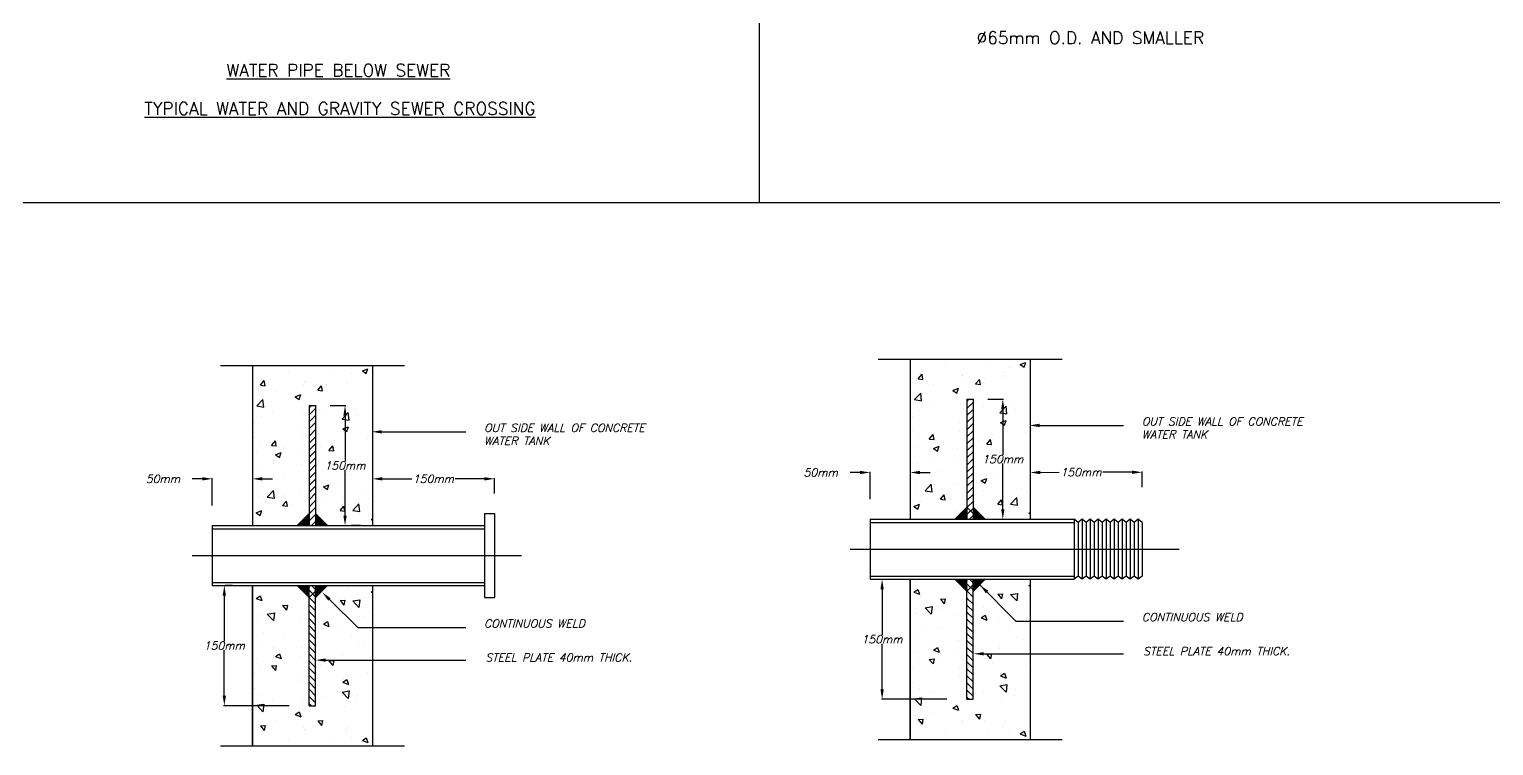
# Model space of a CAD drawing. Extents: x 787 to 1019, y 199 to 803.
# Drawn here: x 865.38 to 893.82, y 230.1 to 244.01 of the extents above; entities that cross this region are included whole.
import ezdxf
from ezdxf.enums import TextEntityAlignment as Align

# ---------------------------------------------------------------- set-up
doc = ezdxf.new("R2010")
doc.units = 0
doc.header["$MEASUREMENT"] = 0
doc.linetypes.add('DASHDOT', pattern=[25.4, 12.7, -6.35, 0, -6.35])
doc.layers.get('0').update_dxf_attribs({"color": 252, "linetype": 'CONTINUOUS', "lineweight": 30})
for name, color, linetype in [('00', 7, 'CONTINUOUS'), ('BORDER', 9, 'CONTINUOUS'), ('CYAN', 4, 'CONTINUOUS'), ('WHITE', 7, 'CONTINUOUS'), ('YELLOW', 2, 'CONTINUOUS')]:
    doc.layers.add(name, color=color, linetype=linetype)
doc.styles.add('RD', font='ROMAND.shx', dxfattribs={"width": 1.2, "height": 200})
doc.styles.add('ROMANS', font='italic8.shx')

# ---------------------------------------------------------------- blocks, each defined once
blk = doc.blocks.new('*X84')
at = {"color": 0}
for p, q in [((101.55, 504.6), (102.1, 505.15)), ((101.55, 502.83), (103.15, 504.43)), ((101.55, 501.06), (103.15, 502.66)), ((101.55, 499.3), (103.15, 500.9)), ((101.55, 497.53), (103.15, 499.13)), ((101.55, 495.76), (103.15, 497.36)), ((101.55, 493.99), (103.15, 495.59)), ((101.55, 492.23), (103.15, 493.83)), ((101.55, 490.46), (103.15, 492.06)), ((101.55, 488.69), (103.15, 490.29)), ((101.55, 486.92), (103.15, 488.52)), ((101.55, 485.15), (103.15, 486.75)), ((101.55, 483.39), (103.15, 484.99)), ((101.55, 481.62), (103.15, 483.22)), ((101.55, 479.85), (103.15, 481.45)), ((101.55, 478.08), (103.15, 479.68)), ((101.55, 476.32), (103.15, 477.92)), ((102.16, 475.15), (103.15, 476.15))]:
    blk.add_line(p, q, dxfattribs=at)
blk = doc.blocks.new('*X86')
at = {"color": 0}
for p, q in [((96.3, 513.71), (96.3, 513.71)), ((106.97, 513.26), (106.97, 513.26)), ((112.12, 513.14), (112.12, 513.14)), ((114.84, 513.81), (116.24, 514.35)), ((114.84, 513.81), (115.83, 513.14)), ((115.83, 513.14), (116.24, 514.35)), ((88.8, 509.14), (88.8, 509.14)), ((89.36, 510.22), (90.33, 511.37)), ((89.36, 510.22), (90.56, 510.11)), ((89.84, 511.48), (89.84, 511.48)), ((89.86, 509), (89.86, 509)), ((90.56, 510.11), (90.33, 511.37)), ((93.27, 508.77), (93.27, 508.77)), ((100.25, 510.5), (100.25, 510.5)), ((100.46, 511.14), (100.46, 511.14)), ((100.51, 511.03), (100.51, 511.03)), ((103.71, 508.96), (104.67, 510.11)), ((103.71, 508.96), (104.9, 508.86)), ((104.9, 508.86), (104.67, 510.11)), ((105.9, 510.44), (105.9, 510.44)), ((110.52, 511.91), (110.52, 511.91)), ((110.91, 511.1), (110.91, 511.1)), ((111.19, 510.57), (111.19, 510.57)), ((88.43, 505.06), (89.99, 506.68)), ((88.43, 505.06), (90.21, 504.78)), ((90.21, 504.78), (89.99, 506.68)), ((98.03, 507.36), (99.43, 507.9)), ((98.03, 507.36), (99.03, 506.69)), ((99.03, 506.69), (99.43, 507.9)), ((110.27, 505.25), (110.27, 505.25)), ((89.62, 502.34), (89.62, 502.34)), ((92.32, 503.55), (92.32, 503.55)), ((100, 503.84), (100, 503.84)), ((100.64, 502.55), (100.64, 502.55)), ((105.65, 503.21), (105.65, 503.21)), ((109.77, 501.75), (111.33, 503.37)), ((109.77, 501.75), (111.55, 501.47)), ((111.55, 501.47), (111.33, 503.37)), ((113.22, 504.2), (113.22, 504.2)), ((113.67, 502.64), (113.67, 502.64)), ((88.01, 500.89), (88.01, 500.89)), ((99.63, 499.21), (99.63, 499.21)), ((109.97, 499.31), (111.37, 499.84)), ((109.97, 499.31), (110.96, 498.63)), ((110.03, 498.59), (110.03, 498.59)), ((110.96, 498.63), (111.37, 499.84)), ((111.3, 501.21), (111.3, 501.21)), ((87.97, 497.21), (87.97, 497.21)), ((89.37, 495.68), (89.37, 495.68)), ((92.14, 495.18), (93.1, 496.32)), ((92.14, 495.18), (93.33, 495.07)), ((93.33, 495.07), (93.1, 496.32)), ((95.38, 494.66), (95.38, 494.66)), ((99.76, 497.18), (99.76, 497.18)), ((100.39, 495.32), (100.39, 495.32)), ((104.43, 494.82), (104.43, 494.82)), ((106.48, 493.92), (107.45, 495.07)), ((107.68, 493.82), (107.45, 495.07)), ((107.96, 496.32), (107.96, 496.32)), ((116.09, 496.82), (116.09, 496.82)), ((88.42, 493.33), (88.42, 493.33)), ((92.64, 490.64), (92.64, 490.64)), ((92.76, 492.82), (92.76, 492.82)), ((93.16, 492.85), (94.57, 493.39)), ((93.16, 492.85), (94.16, 492.18)), ((94.16, 492.18), (94.57, 493.39)), ((99.1, 492.87), (99.1, 492.87)), ((99.52, 490.52), (99.52, 490.52)), ((106.48, 493.92), (107.68, 493.82)), ((109.77, 492.42), (109.77, 492.42)), ((109.79, 491.93), (109.79, 491.93)), ((89.13, 489.02), (89.13, 489.02)), ((90.12, 486.77), (90.12, 486.77)), ((95.13, 487.43), (95.13, 487.43)), ((103.31, 490.19), (103.31, 490.19)), ((112.06, 487.82), (112.06, 487.82)), ((113.99, 489.74), (113.99, 489.74)), ((115.33, 490.09), (115.33, 490.09)), ((88.74, 483.81), (88.74, 483.81)), ((91.08, 482.27), (92.64, 483.89)), ((92.86, 481.99), (92.64, 483.89)), ((99.27, 483.87), (99.27, 483.87)), ((100.4, 485.82), (100.4, 485.82)), ((105.1, 484.8), (106.5, 485.34)), ((105.1, 484.8), (106.1, 484.13)), ((106.1, 484.13), (106.5, 485.34)), ((109.54, 485.27), (109.54, 485.27)), ((88.89, 482.37), (88.89, 482.37)), ((89.87, 479.54), (89.87, 479.54)), ((91.08, 482.27), (92.86, 481.99)), ((94.91, 480.13), (95.88, 481.28)), ((94.91, 480.13), (96.11, 480.03)), ((95.12, 482.71), (95.12, 482.71)), ((96.11, 480.03), (95.88, 481.28)), ((97.44, 480.54), (97.44, 480.54)), ((105.8, 482.26), (105.8, 482.26)), ((109.26, 478.88), (110.22, 480.03)), ((110.07, 482.2), (110.07, 482.2)), ((110.45, 478.77), (110.22, 480.03)), ((112.42, 478.96), (113.98, 480.58)), ((114.2, 478.68), (113.98, 480.58)), ((115.08, 482.86), (115.08, 482.86)), ((116.47, 481.81), (116.47, 481.81)), ((88.3, 478.35), (89.7, 478.89)), ((88.3, 478.35), (89.29, 477.68)), ((89.29, 477.68), (89.7, 478.89)), ((99.03, 477.21), (99.03, 477.21)), ((109.26, 478.88), (110.45, 478.77)), ((109.3, 478.62), (109.3, 478.62)), ((111.24, 475.89), (111.24, 475.89)), ((112.42, 478.96), (114.2, 478.68)), ((117.04, 476.75), (117.35, 476.87)), ((117.04, 476.75), (117.35, 476.54)), ((88.64, 475.71), (88.64, 475.71))]:
    blk.add_line(p, q, dxfattribs=at)
blk = doc.blocks.new('*X85')
at = {"color": 0}
for p, q in [((98.8, 475.15), (101.55, 477.91)), ((98.97, 475.15), (101.55, 477.73)), ((99.15, 475.15), (101.55, 477.55)), ((99.9, 475.15), (99.22, 475.83)), ((100.08, 475.15), (99.31, 475.92)), ((99.33, 475.15), (101.55, 477.38)), ((100.25, 475.15), (99.4, 476.01)), ((100.43, 475.15), (99.49, 476.1)), ((99.5, 475.15), (101.55, 477.2)), ((100.61, 475.15), (99.58, 476.18)), ((100.78, 475.15), (99.67, 476.27)), ((99.68, 475.15), (101.55, 477.02)), ((100.96, 475.15), (99.75, 476.36)), ((101.14, 475.15), (99.84, 476.45)), ((99.86, 475.15), (101.55, 476.85)), ((101.31, 475.15), (99.93, 476.54)), ((101.49, 475.15), (100.02, 476.63)), ((100.03, 475.15), (101.55, 476.67)), ((101.55, 475.27), (100.11, 476.71)), ((101.55, 475.45), (100.2, 476.8)), ((100.21, 475.15), (101.55, 476.49)), ((101.55, 475.63), (100.29, 476.89)), ((101.55, 475.8), (100.37, 476.98)), ((100.39, 475.15), (101.55, 476.32)), ((101.55, 475.98), (100.46, 477.07)), ((101.55, 476.16), (100.55, 477.16)), ((100.57, 475.15), (101.55, 476.14)), ((101.55, 476.33), (100.64, 477.24)), ((101.55, 476.51), (100.73, 477.33)), ((100.74, 475.15), (101.55, 475.96)), ((101.55, 476.69), (100.82, 477.42)), ((101.55, 476.86), (100.9, 477.51)), ((100.92, 475.15), (101.55, 475.79)), ((101.55, 477.04), (100.99, 477.6)), ((101.55, 477.22), (101.08, 477.69)), ((101.55, 477.39), (101.17, 477.77)), ((101.55, 477.57), (101.26, 477.86)), ((101.55, 477.75), (101.35, 477.95)), ((101.55, 477.92), (101.43, 478.04)), ((104.5, 475.15), (101.52, 478.13)), ((103.15, 478.09), (103.18, 478.12)), ((106.09, 475.15), (103.15, 478.09)), ((103.15, 477.92), (103.27, 478.04)), ((103.15, 477.74), (103.36, 477.95)), ((105.91, 475.15), (103.15, 477.92)), ((103.15, 477.56), (103.45, 477.86)), ((103.15, 477.39), (103.53, 477.77)), ((105.73, 475.15), (103.15, 477.74)), ((103.15, 477.21), (103.62, 477.68)), ((103.15, 477.03), (103.71, 477.59)), ((105.56, 475.15), (103.15, 477.56)), ((103.15, 476.86), (103.8, 477.51)), ((103.15, 476.68), (103.89, 477.42)), ((105.38, 475.15), (103.15, 477.39)), ((103.15, 476.5), (103.98, 477.33)), ((103.15, 476.32), (104.06, 477.24)), ((105.2, 475.15), (103.15, 477.21)), ((103.15, 476.15), (104.15, 477.15)), ((103.15, 475.97), (104.24, 477.06)), ((105.03, 475.15), (103.15, 477.03)), ((103.15, 475.79), (104.33, 476.97)), ((103.15, 475.62), (104.42, 476.89)), ((104.85, 475.15), (103.15, 476.86)), ((103.15, 475.44), (104.51, 476.8)), ((103.15, 475.26), (104.59, 476.71)), ((104.67, 475.15), (103.15, 476.68)), ((104.32, 475.15), (103.15, 476.32)), ((104.14, 475.15), (103.15, 476.15)), ((103.97, 475.15), (103.15, 475.97)), ((103.79, 475.15), (103.15, 475.79)), ((103.22, 475.15), (104.68, 476.62)), ((103.39, 475.15), (104.77, 476.53)), ((103.57, 475.15), (104.86, 476.44)), ((103.75, 475.15), (104.95, 476.36)), ((103.92, 475.15), (105.04, 476.27)), ((104.1, 475.15), (105.12, 476.18)), ((104.28, 475.15), (105.21, 476.09)), ((104.45, 475.15), (105.3, 476)), ((104.63, 475.15), (105.39, 475.91)), ((104.81, 475.15), (105.48, 475.83)), ((98.66, 475.15), (98.61, 475.21)), ((98.84, 475.15), (98.69, 475.3)), ((99.02, 475.15), (98.78, 475.39)), ((99.19, 475.15), (98.87, 475.48)), ((99.37, 475.15), (98.96, 475.56)), ((99.55, 475.15), (99.05, 475.65)), ((99.72, 475.15), (99.14, 475.74)), ((101.1, 475.15), (101.55, 475.61)), ((101.27, 475.15), (101.55, 475.43)), ((101.45, 475.15), (101.55, 475.26)), ((103.61, 475.15), (103.15, 475.62)), ((103.44, 475.15), (103.15, 475.44)), ((103.26, 475.15), (103.15, 475.26)), ((104.98, 475.15), (105.57, 475.74)), ((105.16, 475.15), (105.66, 475.65)), ((105.34, 475.15), (105.74, 475.56)), ((105.51, 475.15), (105.83, 475.47)), ((105.69, 475.15), (105.92, 475.38)), ((105.87, 475.15), (106.01, 475.3)), ((106.05, 475.15), (106.1, 475.21))]:
    blk.add_line(p, q, dxfattribs=at)

msp = doc.modelspace()

# ---------------------------------------------------------------- linework, layer by layer
at = {"layer": 'BORDER'}
for p, q in [((879.551, 255.364), (879.551, 240.649)), ((846.158, 240.649), (925.163, 240.649))]:
    msp.add_line(p, q, dxfattribs=at)
at = {"layer": 'CYAN'}
for p, q in [((874.218, 234.606), (874.413, 234.606)), ((874.218, 234.606), (874.218, 232.974)), ((874.413, 234.606), (874.413, 232.974)), ((868.934, 234.373), (869.712, 234.373)), ((868.934, 234.373), (868.934, 233.207)), ((869.712, 234.373), (870.939, 234.373)), ((872.043, 234.373), (874.218, 234.373)), ((881.707, 234.496), (882.485, 234.496)), ((881.707, 234.496), (881.707, 233.331)), ((882.485, 234.496), (883.712, 234.496)), ((884.816, 234.496), (885.67, 234.496)), ((868.934, 233.207), (874.218, 233.207)), ((881.707, 233.331), (885.67, 233.331)), ((874.218, 232.974), (874.413, 232.974))]:
    msp.add_line(p, q, dxfattribs=at)
at = {"layer": 'WHITE', "linetype": 'DASHDOT'}
for p, q in [((869.09, 237.481), (872.664, 237.481)), ((881.863, 237.604), (885.437, 237.604)), ((868.546, 233.79), (874.935, 233.79)), ((881.319, 233.913), (887.708, 233.913)), ((869.09, 230.099), (872.664, 230.099)), ((881.863, 230.222), (885.437, 230.222))]:
    msp.add_line(p, q, dxfattribs=at)
at = {"layer": 'WHITE', "color": 0, "linetype": 'ByBlock'}
for p, q in [((871.22, 236.704), (871.525, 236.704)), ((883.993, 236.827), (884.298, 236.827)), ((884.284, 236.633), (884.284, 235.747)), ((871.511, 236.51), (871.511, 235.623)), ((869.712, 235.59), (869.712, 235.294)), ((872.043, 235.669), (872.043, 235.294)), ((884.284, 234.691), (884.284, 235.577)), ((868.74, 235.28), (868.546, 235.28)), ((868.934, 234.761), (868.934, 235.294)), ((869.906, 235.28), (870.1, 235.28)), ((871.511, 234.567), (871.511, 235.454)), ((872.237, 235.281), (872.806, 235.281)), ((874.218, 235.281), (873.649, 235.281)), ((874.413, 234.995), (874.413, 235.294)), ((881.513, 235.404), (881.319, 235.404)), ((881.707, 234.885), (881.707, 235.418)), ((882.679, 235.404), (882.873, 235.404)), ((885.01, 235.404), (885.381, 235.408)), ((886.794, 235.408), (886.224, 235.408)), ((886.988, 235.122), (886.988, 235.422)), ((871.816, 234.373), (871.633, 234.373)), ((869.323, 233.207), (869.181, 233.207)), ((869.167, 233.013), (869.167, 232.126)), ((881.94, 233.136), (881.94, 232.25)), ((881.94, 231.194), (881.94, 232.08)), ((869.167, 231.07), (869.167, 231.957)), ((883.199, 231), (881.926, 231)), ((870.426, 230.876), (869.153, 230.876))]:
    msp.add_line(p, q, dxfattribs=at)
at = {"layer": 'WHITE', "color": 0}
for p, q in [((884.997, 236.317), (886.63, 236.317)), ((872.224, 236.194), (873.857, 236.194)), ((870.591, 234.373), (870.586, 234.377)), ((870.604, 234.373), (870.593, 234.384)), ((870.618, 234.373), (870.6, 234.391)), ((870.601, 234.373), (870.815, 234.587)), ((870.632, 234.373), (870.607, 234.398)), ((870.646, 234.373), (870.614, 234.405)), ((870.615, 234.373), (870.815, 234.573)), ((870.659, 234.373), (870.621, 234.412)), ((870.673, 234.373), (870.627, 234.418)), ((870.629, 234.373), (870.815, 234.559)), ((870.687, 234.373), (870.634, 234.425)), ((870.7, 234.373), (870.641, 234.432)), ((870.642, 234.373), (870.815, 234.546)), ((870.714, 234.373), (870.648, 234.439)), ((870.728, 234.373), (870.655, 234.446)), ((870.656, 234.373), (870.815, 234.532)), ((870.742, 234.373), (870.662, 234.453)), ((870.755, 234.373), (870.669, 234.46)), ((870.67, 234.373), (870.815, 234.518)), ((870.769, 234.373), (870.675, 234.467)), ((870.783, 234.373), (870.682, 234.473)), ((870.684, 234.373), (870.815, 234.504)), ((870.797, 234.373), (870.689, 234.48)), ((870.81, 234.373), (870.696, 234.487)), ((870.697, 234.373), (870.815, 234.491)), ((870.815, 234.382), (870.703, 234.494)), ((870.815, 234.396), (870.71, 234.501)), ((870.711, 234.373), (870.815, 234.477)), ((870.815, 234.41), (870.717, 234.508)), ((870.815, 234.423), (870.724, 234.515)), ((870.725, 234.373), (870.815, 234.463)), ((870.815, 234.437), (870.73, 234.522)), ((870.815, 234.451), (870.737, 234.528)), ((870.738, 234.373), (870.815, 234.449)), ((870.815, 234.464), (870.744, 234.535)), ((870.815, 234.478), (870.751, 234.542)), ((870.752, 234.373), (870.815, 234.436)), ((870.815, 234.492), (870.758, 234.549)), ((870.815, 234.506), (870.765, 234.556)), ((870.766, 234.373), (870.815, 234.422)), ((870.815, 234.519), (870.772, 234.563)), ((870.815, 234.533), (870.779, 234.57)), ((870.78, 234.373), (870.815, 234.408)), ((870.815, 234.547), (870.785, 234.576)), ((870.815, 234.561), (870.792, 234.583)), ((870.793, 234.373), (870.815, 234.394)), ((870.815, 234.574), (870.799, 234.59)), ((870.815, 234.588), (870.806, 234.597)), ((870.807, 234.373), (870.815, 234.381)), ((870.815, 234.602), (870.813, 234.604)), ((870.939, 234.601), (870.942, 234.604)), ((871.168, 234.373), (870.939, 234.601)), ((870.939, 234.587), (870.949, 234.597)), ((870.939, 234.574), (870.955, 234.59)), ((871.154, 234.373), (870.939, 234.587)), ((870.939, 234.56), (870.962, 234.583)), ((870.939, 234.546), (870.969, 234.576)), ((871.14, 234.373), (870.939, 234.574)), ((870.939, 234.532), (870.976, 234.569)), ((870.939, 234.519), (870.983, 234.562)), ((871.126, 234.373), (870.939, 234.56)), ((870.939, 234.505), (870.99, 234.555)), ((870.939, 234.491), (870.997, 234.549)), ((871.113, 234.373), (870.939, 234.546)), ((870.939, 234.478), (871.003, 234.542)), ((870.939, 234.464), (871.01, 234.535)), ((871.099, 234.373), (870.939, 234.532)), ((870.939, 234.45), (871.017, 234.528)), ((870.939, 234.436), (871.024, 234.521)), ((871.085, 234.373), (870.939, 234.519)), ((870.939, 234.423), (871.031, 234.514)), ((870.939, 234.409), (871.038, 234.507)), ((871.071, 234.373), (870.939, 234.505)), ((870.939, 234.395), (871.045, 234.501)), ((870.939, 234.381), (871.052, 234.494)), ((871.058, 234.373), (870.939, 234.491)), ((871.044, 234.373), (870.939, 234.478)), ((871.03, 234.373), (870.939, 234.464)), ((871.016, 234.373), (870.939, 234.45)), ((871.003, 234.373), (870.939, 234.436)), ((870.989, 234.373), (870.939, 234.423)), ((870.975, 234.373), (870.939, 234.409)), ((870.961, 234.373), (870.939, 234.395)), ((870.948, 234.373), (870.939, 234.381)), ((870.944, 234.373), (871.058, 234.487)), ((870.958, 234.373), (871.065, 234.48)), ((870.972, 234.373), (871.072, 234.473)), ((870.986, 234.373), (871.079, 234.466)), ((870.999, 234.373), (871.086, 234.459)), ((871.013, 234.373), (871.093, 234.452)), ((871.027, 234.373), (871.1, 234.446)), ((871.041, 234.373), (871.107, 234.439)), ((871.054, 234.373), (871.113, 234.432)), ((871.068, 234.373), (871.12, 234.425)), ((871.082, 234.373), (871.127, 234.418)), ((871.096, 234.373), (871.134, 234.411)), ((871.109, 234.373), (871.141, 234.404)), ((871.123, 234.373), (871.148, 234.398)), ((871.137, 234.373), (871.155, 234.391)), ((871.151, 234.373), (871.161, 234.384)), ((871.164, 234.373), (871.168, 234.377)), ((871.207, 232.941), (871.763, 232.393)), ((871.763, 232.393), (873.857, 232.393)), ((884.536, 232.517), (886.63, 232.517)), ((883.91, 231.884), (886.629, 231.884)), ((871.137, 231.761), (873.856, 231.761))]:
    msp.add_line(p, q, dxfattribs=at)
at = {"layer": 'WHITE'}
for p, q in [((870.582, 234.373), (870.815, 234.606)), ((871.172, 234.373), (870.939, 234.606)), ((870.939, 234.606), (870.939, 234.373)), ((883.355, 234.496), (883.588, 234.729)), ((883.588, 234.724), (883.588, 234.496)), ((883.712, 234.729), (883.712, 234.496)), ((883.945, 234.496), (883.712, 234.729)), ((870.582, 234.373), (870.815, 234.373)), ((870.815, 234.6), (870.815, 234.373)), ((870.939, 234.373), (871.172, 234.373)), ((870.939, 234.373), (872.043, 234.373)), ((883.355, 234.496), (883.588, 234.496)), ((883.712, 234.496), (883.945, 234.496)), ((883.712, 234.496), (884.816, 234.496)), ((885.748, 234.434), (885.67, 234.496)), ((885.67, 234.496), (885.67, 233.331)), ((885.826, 234.496), (885.748, 234.434)), ((885.748, 234.434), (885.748, 233.393)), ((885.904, 234.434), (885.826, 234.496)), ((885.826, 234.496), (885.826, 233.331)), ((885.981, 234.496), (885.904, 234.434)), ((885.904, 234.434), (885.904, 233.393)), ((886.059, 234.434), (885.981, 234.496)), ((885.981, 234.496), (885.981, 233.331)), ((886.137, 234.496), (886.059, 234.434)), ((886.059, 234.434), (886.059, 233.393)), ((886.214, 234.434), (886.137, 234.496)), ((886.137, 234.496), (886.137, 233.331)), ((886.292, 234.496), (886.214, 234.434)), ((886.214, 234.434), (886.214, 233.393)), ((886.37, 234.434), (886.292, 234.496)), ((886.292, 234.496), (886.292, 233.331)), ((886.448, 234.496), (886.37, 234.434)), ((886.37, 234.434), (886.37, 233.393)), ((886.525, 234.434), (886.448, 234.496)), ((886.448, 234.496), (886.448, 233.331)), ((886.603, 234.496), (886.525, 234.434)), ((886.525, 234.434), (886.525, 233.393)), ((886.681, 234.434), (886.603, 234.496)), ((886.603, 234.496), (886.603, 233.331)), ((886.758, 234.496), (886.681, 234.434)), ((886.681, 234.434), (886.681, 233.393)), ((886.836, 234.434), (886.758, 234.496)), ((886.758, 234.496), (886.758, 233.331)), ((886.914, 234.496), (886.836, 234.434)), ((886.836, 234.434), (886.836, 233.393)), ((886.991, 234.434), (886.914, 234.496)), ((886.914, 234.496), (886.914, 233.331)), ((886.991, 234.434), (886.991, 233.393)), ((870.582, 233.207), (870.815, 232.974)), ((870.815, 232.98), (870.815, 233.207)), ((870.939, 232.974), (870.939, 233.207)), ((871.172, 233.207), (870.939, 232.974)), ((883.355, 233.331), (883.588, 233.098)), ((883.588, 233.103), (883.588, 233.331)), ((883.712, 233.098), (883.712, 233.331)), ((883.945, 233.331), (883.712, 233.098)), ((884.536, 232.517), (883.837, 233.222)), ((885.748, 233.393), (885.67, 233.331)), ((885.826, 233.331), (885.748, 233.393)), ((885.904, 233.393), (885.826, 233.331)), ((885.981, 233.331), (885.904, 233.393)), ((886.059, 233.393), (885.981, 233.331)), ((886.137, 233.331), (886.059, 233.393)), ((886.214, 233.393), (886.137, 233.331)), ((886.292, 233.331), (886.214, 233.393)), ((886.37, 233.393), (886.292, 233.331)), ((886.448, 233.331), (886.37, 233.393)), ((886.525, 233.393), (886.448, 233.331)), ((886.603, 233.331), (886.525, 233.393)), ((886.681, 233.393), (886.603, 233.331)), ((886.758, 233.331), (886.681, 233.393)), ((886.836, 233.393), (886.758, 233.331)), ((886.914, 233.331), (886.836, 233.393)), ((886.991, 233.393), (886.914, 233.331))]:
    msp.add_line(p, q, dxfattribs=at)
at = {"layer": 'WHITE', "color": 0, "linetype": 'ByBlock'}
for points in [[(871.479, 236.51), (871.544, 236.51), (871.511, 236.704)], [(884.252, 236.633), (884.317, 236.633), (884.284, 236.827)], [(868.74, 235.313), (868.74, 235.248), (868.934, 235.28)], [(869.906, 235.313), (869.906, 235.248), (869.712, 235.28)], [(872.237, 235.313), (872.237, 235.248), (872.043, 235.281)], [(874.218, 235.313), (874.218, 235.248), (874.413, 235.281)], [(881.513, 235.436), (881.513, 235.371), (881.707, 235.404)], [(882.679, 235.436), (882.679, 235.371), (882.485, 235.404)], [(885.01, 235.436), (885.01, 235.372), (884.816, 235.404)], [(886.794, 235.441), (886.794, 235.376), (886.988, 235.408)], [(884.252, 234.691), (884.317, 234.691), (884.284, 234.496)], [(871.479, 234.567), (871.544, 234.567), (871.511, 234.373)], [(869.135, 233.013), (869.2, 233.013), (869.167, 233.207)], [(881.908, 233.136), (881.973, 233.136), (881.94, 233.331)], [(881.908, 231.194), (881.973, 231.194), (881.94, 231)], [(869.135, 231.07), (869.2, 231.07), (869.167, 230.876)]]:
    msp.add_solid(points, dxfattribs=at)
at = {"layer": 'WHITE', "color": 0}
for points in [[(884.997, 236.285), (884.997, 236.35), (884.803, 236.317)], [(872.224, 236.161), (872.224, 236.226), (872.03, 236.194)], [(883.956, 233.059), (884.001, 233.106), (883.84, 233.219)], [(871.184, 232.918), (871.23, 232.964), (871.069, 233.077)], [(871.137, 231.728), (871.137, 231.793), (870.943, 231.761)], [(883.91, 231.852), (883.91, 231.916), (883.716, 231.884)]]:
    msp.add_solid(points, dxfattribs=at)
at = {"layer": 'YELLOW'}
for p, q in [((869.712, 237.481), (869.712, 234.373)), ((872.043, 237.481), (872.043, 234.373)), ((882.485, 237.604), (882.485, 234.496)), ((884.816, 237.604), (884.816, 234.496)), ((870.815, 236.704), (870.815, 234.373)), ((870.815, 236.704), (870.939, 236.704)), ((870.939, 236.704), (870.939, 234.373)), ((883.588, 236.827), (883.588, 234.496)), ((883.588, 236.827), (883.712, 236.827)), ((883.712, 236.827), (883.712, 234.496)), ((881.707, 234.434), (885.67, 234.434)), ((868.934, 234.311), (874.218, 234.311)), ((868.934, 233.269), (874.218, 233.269)), ((869.712, 233.207), (869.712, 230.099)), ((869.712, 230.099), (869.712, 233.207)), ((870.815, 230.876), (870.815, 233.207)), ((870.939, 230.876), (870.939, 233.207)), ((872.043, 233.207), (872.043, 230.099)), ((881.707, 233.393), (885.67, 233.393)), ((882.485, 230.222), (882.485, 233.331)), ((882.485, 233.331), (882.485, 230.222)), ((883.588, 231), (883.588, 233.331)), ((883.712, 231), (883.712, 233.331)), ((884.816, 233.331), (884.816, 230.222)), ((883.588, 231), (883.712, 231)), ((870.815, 230.876), (870.939, 230.876))]:
    msp.add_line(p, q, dxfattribs=at)

# ---------------------------------------------------------------- block references
at = {"layer": 'WHITE', "xscale": 0.0777055490755174, "yscale": 0.0777055490755174, "zscale": 0.0777055490755174}
for name, p in [('*X86', (875.697, 197.574)), ('*X86', (862.924, 197.451)), ('*X84', (862.924, 197.451)), ('*X84', (875.697, 197.574)), ('*X85', (875.697, 197.574))]:
    msp.add_blockref(name, p, dxfattribs=at)
at = {"layer": 'WHITE', "xscale": -0.0777055490755174, "yscale": 0.0777055490700605, "zscale": 0.0777055490713702, "rotation": 180}
for name, p in [('*X85', (862.924, 270.129)), ('*X84', (862.924, 270.129)), ('*X86', (875.697, 270.253)), ('*X85', (875.697, 270.253)), ('*X84', (875.697, 270.253)), ('*X86', (862.924, 270.129))]:
    msp.add_blockref(name, p, dxfattribs=at)

# ---------------------------------------------------------------- texts
at = {"layer": '00', "color": 7, "style": 'RD'}
for s, p in [('%%C65mm O.D. AND SMALLER', (885.985, 243.724)), ('%%UWATER PIPE BELOW SEWER', (871.382, 243.093)), ('%%UTYPICAL WATER AND GRAVITY SEWER CROSSING', (871.413, 242.351))]:
    msp.add_text(s, height=0.24085, dxfattribs=at).set_placement(p, align=Align.CENTER)
at = {"layer": 'YELLOW', "style": 'ROMANS'}
for s, height, p in [('OUT SIDE WALL OF CONCRETE', 0.15541, (874.211, 236.193)), ('OUT SIDE WALL OF CONCRETE', 0.15541, (886.984, 236.317)), ('WATER TANK', 0.1554, (874.211, 235.942)), ('WATER TANK', 0.1554, (886.984, 236.065)), ('CONTINUOUS WELD', 0.15541, (886.984, 232.517)), ('CONTINUOUS WELD', 0.15541, (874.211, 232.394)), ('STEEL PLATE 40mm THICK.', 0.15541, (874.236, 231.734)), ('STEEL PLATE 40mm THICK.', 0.15541, (887.009, 231.857))]:
    msp.add_text(s, height=height, dxfattribs=at).set_placement(p)
at = {"layer": 'YELLOW', "linetype": 'ByBlock', "style": 'ROMANS'}
for s, p in [('150mm', (871.511, 235.538)), ('50mm', (880.748, 235.404)), ('150mm', (884.284, 235.662)), ('150mm', (885.803, 235.408)), ('50mm', (867.975, 235.28)), ('150mm', (873.228, 235.281)), ('150mm', (869.167, 232.042)), ('150mm', (881.94, 232.165))]:
    msp.add_text(s, height=0.1554, dxfattribs=at).set_placement(p, align=Align.MIDDLE_CENTER)

doc.saveas('drawing.dxf')
